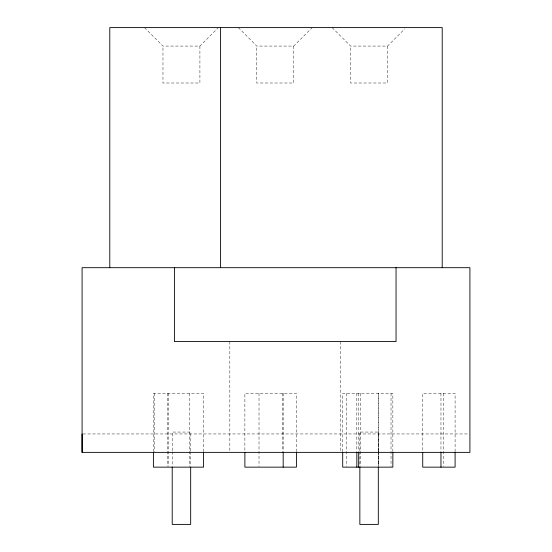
<?xml version="1.0" encoding="UTF-8"?>
<svg xmlns="http://www.w3.org/2000/svg" width="552" height="552" viewBox="0 0 552 552"><rect width="100%" height="100%" fill="white"/><g stroke="black" fill="none" stroke-linecap="round" stroke-linejoin="round"><path stroke-width="0.41" stroke-dasharray="2.76 2.07" d="M144.507 27.6L162.971 46.071L199.914 46.071L218.378 27.6M238.326 27.6L256.79 46.071L293.733 46.071L312.197 27.6M332.145 27.6L350.617 46.071L387.552 46.071L404.83 28.794M82.945 433.948L469.055 433.948M455.096 451.688L455.096 393.272L422.722 393.272L422.722 451.688M443.635 393.272L443.635 466.288M440.965 393.272L440.965 451.688M392.851 451.688L392.851 393.272L342.695 393.272L342.695 451.688M391.03 393.272L391.03 466.288M387.552 46.071L387.552 83.007L350.617 83.007L350.617 46.071M378.72 393.272L378.72 466.288M378.313 450.867L378.313 432.057L359.849 432.057L359.849 450.867M378.313 451.722L378.313 466.261L378.258 393.272M360.477 393.272L360.477 466.288M359.849 451.722L359.849 466.261M358.683 393.272L358.683 451.688M356.827 393.272L356.827 451.688M346.339 393.272L346.339 466.288M340.639 341.564L340.639 451.515M296.41 451.688L296.41 393.272L244.881 393.272L244.881 451.688M293.733 46.071L293.733 83.007L256.79 83.007L256.79 46.071M283.183 393.272L283.183 451.688M282.272 393.272L282.272 451.688M259.012 393.272L259.012 466.288M229.832 341.564L229.832 451.515M203.564 451.688L203.564 393.272L153.401 393.272L153.401 451.688M199.914 46.071L199.914 83.007L162.971 83.007L162.971 46.071M190.675 450.867L190.675 432.057L172.21 432.057L172.21 450.867M190.675 451.722L190.675 466.261M189.426 393.272L189.426 466.288M172.21 451.722L172.21 466.261M168.45 393.272L168.45 466.288M167.539 393.272L167.539 466.288M154.312 393.272L154.312 451.688"/><path stroke-width="0.83" d="M82.082 452.371L82.082 267.692L469.918 267.692L469.918 452.371L82.082 452.371L82.082 433.948M455.096 452.543L455.096 467.151L422.722 467.151L422.722 452.543M442.214 267.692L442.214 27.6L109.786 27.6L109.786 267.692M440.965 452.543L440.965 467.151M396.046 267.692L396.046 341.564L174.425 341.564L174.425 267.692M392.851 452.543L392.851 467.151L342.695 467.151L342.695 452.543M378.313 467.116L378.313 524.4L359.849 524.4L359.849 467.116M358.683 452.543L358.683 467.151M356.827 452.543L356.827 467.151M296.41 452.543L296.41 467.151L244.881 467.151L244.881 452.543M283.183 452.543L283.183 467.151M220.593 27.6L220.593 267.692M203.564 452.543L203.564 467.151L153.401 467.151L153.401 452.543M190.675 467.116L190.675 524.4L172.21 524.4L172.21 467.116"/></g></svg>
